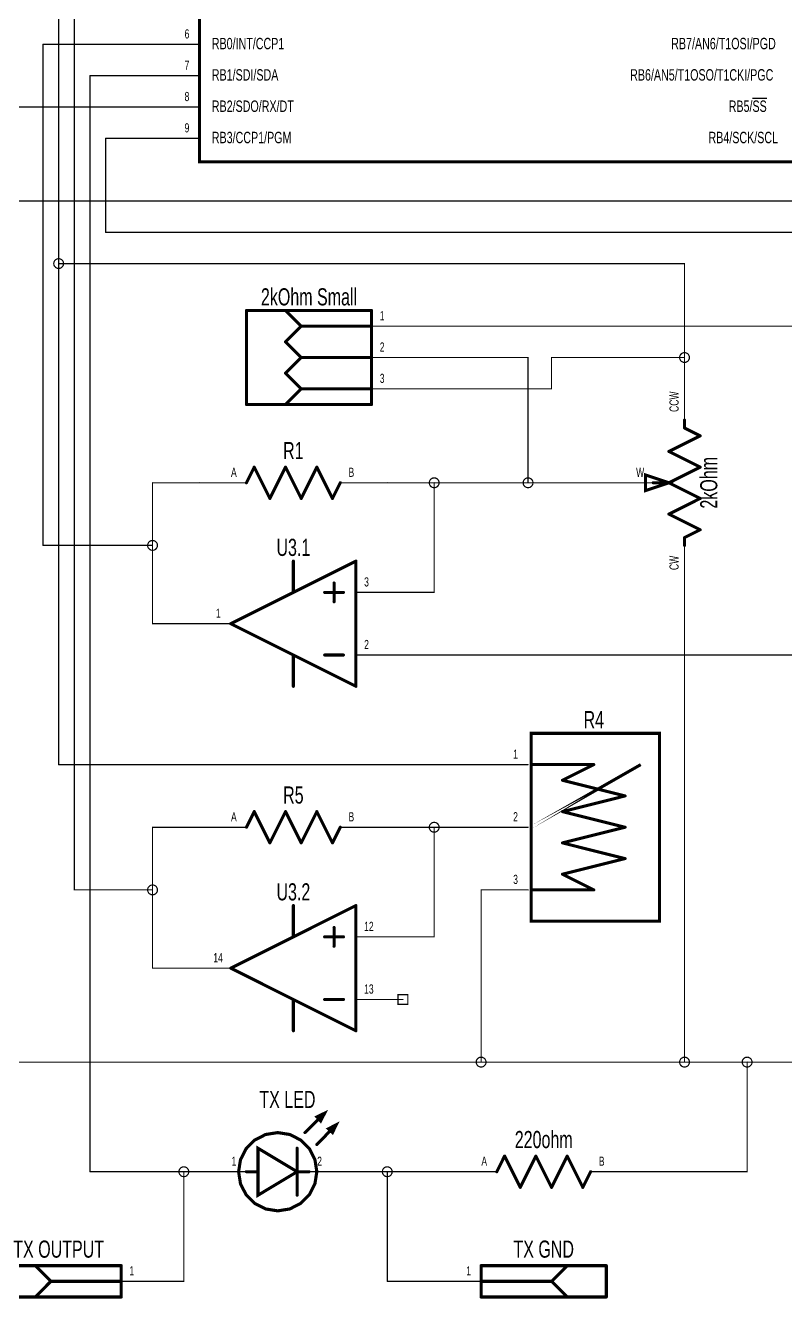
# Model space of a CAD drawing. Extents: x -0.1 to 11, y -0.1 to 7.9.
# Drawn here: x 2.644 to 5.073, y 0.445 to 4.51 of the extents above; entities that cross this region are included whole.
import ezdxf
from ezdxf.enums import TextEntityAlignment as Align

# ---------------------------------------------------------------- set-up
doc = ezdxf.new("R2010")
doc.units = 0
for name, color, linetype in [('Element', 253, 'CONTINUOUS'), ('Net', 50, 'CONTINUOUS'), ('Pin', 50, 'CONTINUOUS')]:
    doc.layers.add(name, color=color, linetype=linetype)

msp = doc.modelspace()

# ---------------------------------------------------------------- linework, layer by layer
at = {"layer": 'Element', "linetype": 'CONTINUOUS'}
for points, const_width in [([(3.2, 5.025), (5.1, 5.025), (5.1, 4.075), (3.2, 4.075), (3.2, 5.025)], 0.0098), ([(3.35, 3.3), (3.35, 3.6)], 0.0098), ([(3.35, 3.6), (3.75, 3.6)], 0.0098), ([(3.475, 3.6), (3.525, 3.55)], 0.0098), ([(3.75, 3.6), (3.75, 3.3)], 0.0098), ([(3.475, 3.5), (3.525, 3.55)], 0.0098), ([(3.525, 3.55), (3.75, 3.55)], 0.0098), ([(3.475, 3.5), (3.525, 3.45)], 0.0098), ([(3.475, 3.4), (3.525, 3.45)], 0.0098), ([(3.525, 3.45), (3.75, 3.45)], 0.0098), ([(3.475, 3.4), (3.525, 3.35)], 0.0098), ([(3.475, 3.3), (3.525, 3.35)], 0.0098), ([(3.525, 3.35), (3.75, 3.35)], 0.0098), ([(3.35, 3.3), (3.75, 3.3)], 0.0098), ([(4.75, 3.225), (4.75, 3.25)], 0.0098), ([(4.8, 3.2), (4.75, 3.225)], 0.0098), ([(4.7, 3.15), (4.8, 3.2)], 0.0098), ([(4.8, 3.1), (4.7, 3.15)], 0.0098), ([(3.35, 3.05), (3.375, 3.1)], 0.0098), ([(3.375, 3.1), (3.425, 3)], 0.0098), ([(3.425, 3), (3.475, 3.1)], 0.0098), ([(3.475, 3.1), (3.525, 3)], 0.0098), ([(3.525, 3), (3.575, 3.1)], 0.0098), ([(3.575, 3.1), (3.625, 3)], 0.0098), ([(4.7, 3.05), (4.8, 3.1)], 0.0098), ([(3.625, 3), (3.65, 3.05)], 0.0098), ([(4.7, 3.05), (4.625, 3.025), (4.625, 3.075), (4.7, 3.05)], 0.0098), ([(4.7, 3.05), (4.65, 3.05)], 0.0098), ([(4.8, 3), (4.7, 3.05)], 0.0098), ([(4.7, 2.95), (4.8, 3)], 0.0098), ([(4.8, 2.9), (4.7, 2.95)], 0.0098), ([(4.75, 2.875), (4.8, 2.9)], 0.0098), ([(4.75, 2.85), (4.75, 2.875)], 0.0098), ([(3.7, 2.8), (3.3, 2.6)], 0.0098), ([(3.5, 2.7), (3.5, 2.8)], 0.0098), ([(3.7, 2.4), (3.7, 2.8)], 0.0098), ([(3.63, 2.67), (3.63, 2.73)], 0.0098), ([(3.66, 2.7), (3.6, 2.7)], 0.0098), ([(3.7, 2.4), (3.3, 2.6)], 0.0098), ([(3.5, 2.4), (3.5, 2.5)], 0.0098), ([(3.66, 2.5), (3.6, 2.5)], 0.0098), ([(4.26, 2.25), (4.67, 2.25), (4.67, 1.65), (4.26, 1.65), (4.26, 2.25)], 0.0098), ([(4.26, 2.15), (4.46, 2.15)], 0.0098), ([(4.26, 1.95), (4.61, 2.15), (4.26, 1.95)], 0.0098), ([(4.46, 2.15), (4.36, 2.1)], 0.0098), ([(4.36, 2.1), (4.56, 2.05)], 0.0098), ([(4.56, 2.05), (4.36, 2)], 0.0098), ([(3.35, 1.95), (3.375, 2)], 0.0098), ([(3.375, 2), (3.425, 1.9)], 0.0098), ([(3.425, 1.9), (3.475, 2)], 0.0098), ([(3.475, 2), (3.525, 1.9)], 0.0098), ([(3.525, 1.9), (3.575, 2)], 0.0098), ([(3.575, 2), (3.625, 1.9)], 0.0098), ([(4.36, 2), (4.56, 1.95)], 0.0098), ([(3.625, 1.9), (3.65, 1.95)], 0.0098), ([(4.56, 1.95), (4.36, 1.9)], 0.0098), ([(4.36, 1.9), (4.56, 1.85)], 0.0098), ([(4.56, 1.85), (4.36, 1.8)], 0.0098), ([(4.36, 1.8), (4.46, 1.75)], 0.0098), ([(4.46, 1.75), (4.26, 1.75)], 0.0098), ([(3.7, 1.7), (3.3, 1.5)], 0.0098), ([(3.5, 1.6), (3.5, 1.7)], 0.0098), ([(3.7, 1.3), (3.7, 1.7)], 0.0098), ([(3.63, 1.57), (3.63, 1.63)], 0.0098), ([(3.66, 1.6), (3.6, 1.6)], 0.0098), ([(3.7, 1.3), (3.3, 1.5)], 0.0098), ([(3.5, 1.3), (3.5, 1.4)], 0.0098), ([(3.66, 1.4), (3.6, 1.4)], 0.0098), ([(3.537, 0.975), (3.6, 1.037)], 0.0098), ([(3.575, 1.025), (3.587, 1.012), (3.6, 1.037), (3.575, 1.025)], 0.0098), ([(3.325, 0.85), (3.3311, 0.8114), (3.3489, 0.7765), (3.3765, 0.7489), (3.4114, 0.7311), (3.45, 0.725), (3.4886, 0.7311), (3.5235, 0.7489), (3.5511, 0.7765), (3.5689, 0.8114), (3.575, 0.85), (3.5689, 0.8886), (3.5511, 0.9235), (3.5235, 0.9511), (3.4886, 0.9689), (3.45, 0.975), (3.4114, 0.9689), (3.3765, 0.9511), (3.3489, 0.9235), (3.3311, 0.8886), (3.325, 0.85)], 0.01), ([(3.575, 0.937), (3.637, 1)], 0.0098), ([(3.612, 0.987), (3.625, 0.975), (3.637, 1), (3.612, 0.987)], 0.0098), ([(3.512, 0.85), (3.387, 0.925), (3.387, 0.775), (3.512, 0.85)], 0.0098), ([(3.512, 0.775), (3.512, 0.925)], 0.0098), ([(4.15, 0.85), (4.175, 0.9)], 0.0098), ([(4.175, 0.9), (4.225, 0.8)], 0.0098), ([(4.225, 0.8), (4.275, 0.9)], 0.0098), ([(4.275, 0.9), (4.325, 0.8)], 0.0098), ([(4.325, 0.8), (4.375, 0.9)], 0.0098), ([(4.375, 0.9), (4.425, 0.8)], 0.0098), ([(3.35, 0.85), (3.387, 0.85)], 0.0098), ([(3.512, 0.85), (3.55, 0.85)], 0.0098), ([(4.425, 0.8), (4.45, 0.85)], 0.0098), ([(2.55, 0.55), (2.95, 0.55)], 0.0098), ([(2.675, 0.55), (2.725, 0.5)], 0.0098), ([(2.95, 0.55), (2.95, 0.45)], 0.0098), ([(4.5, 0.55), (4.1, 0.55)], 0.0098), ([(4.1, 0.45), (4.1, 0.55)], 0.0098), ([(4.375, 0.55), (4.325, 0.5)], 0.0098), ([(4.5, 0.55), (4.5, 0.45)], 0.0098), ([(2.675, 0.45), (2.725, 0.5)], 0.0098), ([(2.725, 0.5), (2.95, 0.5)], 0.0098), ([(4.325, 0.5), (4.1, 0.5)], 0.0098), ([(4.375, 0.45), (4.325, 0.5)], 0.0098), ([(2.55, 0.45), (2.95, 0.45)], 0.0098), ([(4.5, 0.45), (4.1, 0.45)], 0.0098)]:
    msp.add_lwpolyline(points, dxfattribs=dict(at, const_width=const_width))
for points, const_width in [([(3.3475, 3.6, 1), (3.3525, 3.6, 1), (3.3475, 3.6, 1)], 0.0049), ([(3.3475, 3.6, 1), (3.3525, 3.6, 1), (3.3475, 3.6, 1)], 0.0049), ([(3.4725, 3.6, 1), (3.4775, 3.6, 1), (3.4725, 3.6, 1)], 0.0049), ([(3.7475, 3.6, 1), (3.7525, 3.6, 1), (3.7475, 3.6, 1)], 0.0049), ([(3.7475, 3.6, 1), (3.7525, 3.6, 1), (3.7475, 3.6, 1)], 0.0049), ([(3.5225, 3.55, 1), (3.5275, 3.55, 1), (3.5225, 3.55, 1)], 0.0049), ([(3.5225, 3.55, 1), (3.5275, 3.55, 1), (3.5225, 3.55, 1)], 0.0049), ([(3.5225, 3.55, 1), (3.5275, 3.55, 1), (3.5225, 3.55, 1)], 0.0049), ([(3.7475, 3.55, 1), (3.7525, 3.55, 1), (3.7475, 3.55, 1)], 0.0049), ([(3.4725, 3.5, 1), (3.4775, 3.5, 1), (3.4725, 3.5, 1)], 0.0049), ([(3.4725, 3.5, 1), (3.4775, 3.5, 1), (3.4725, 3.5, 1)], 0.0049), ([(3.5225, 3.45, 1), (3.5275, 3.45, 1), (3.5225, 3.45, 1)], 0.0049), ([(3.5225, 3.45, 1), (3.5275, 3.45, 1), (3.5225, 3.45, 1)], 0.0049), ([(3.5225, 3.45, 1), (3.5275, 3.45, 1), (3.5225, 3.45, 1)], 0.0049), ([(3.7475, 3.45, 1), (3.7525, 3.45, 1), (3.7475, 3.45, 1)], 0.0049), ([(3.4725, 3.4, 1), (3.4775, 3.4, 1), (3.4725, 3.4, 1)], 0.0049), ([(3.4725, 3.4, 1), (3.4775, 3.4, 1), (3.4725, 3.4, 1)], 0.0049), ([(3.5225, 3.35, 1), (3.5275, 3.35, 1), (3.5225, 3.35, 1)], 0.0049), ([(3.5225, 3.35, 1), (3.5275, 3.35, 1), (3.5225, 3.35, 1)], 0.0049), ([(3.5225, 3.35, 1), (3.5275, 3.35, 1), (3.5225, 3.35, 1)], 0.0049), ([(3.7475, 3.35, 1), (3.7525, 3.35, 1), (3.7475, 3.35, 1)], 0.0049), ([(3.3475, 3.3, 1), (3.3525, 3.3, 1), (3.3475, 3.3, 1)], 0.0049), ([(3.3475, 3.3, 1), (3.3525, 3.3, 1), (3.3475, 3.3, 1)], 0.0049), ([(3.4725, 3.3, 1), (3.4775, 3.3, 1), (3.4725, 3.3, 1)], 0.0049), ([(3.7475, 3.3, 1), (3.7525, 3.3, 1), (3.7475, 3.3, 1)], 0.0049), ([(3.7475, 3.3, 1), (3.7525, 3.3, 1), (3.7475, 3.3, 1)], 0.0049), ([(4.7475, 3.25, 1), (4.7525, 3.25, 1), (4.7475, 3.25, 1)], 0.0049), ([(4.7475, 3.225, 1), (4.7525, 3.225, 1), (4.7475, 3.225, 1)], 0.0049), ([(4.7475, 3.225, 1), (4.7525, 3.225, 1), (4.7475, 3.225, 1)], 0.0049), ([(4.7976, 3.2, 1), (4.8025, 3.2, 1), (4.7976, 3.2, 1)], 0.0049), ([(4.7976, 3.2, 1), (4.8025, 3.2, 1), (4.7976, 3.2, 1)], 0.0049), ([(4.6975, 3.15, 1), (4.7025, 3.15, 1), (4.6975, 3.15, 1)], 0.0049), ([(4.6975, 3.15, 1), (4.7025, 3.15, 1), (4.6975, 3.15, 1)], 0.0049), ([(3.3725, 3.1, 1), (3.3775, 3.1, 1), (3.3725, 3.1, 1)], 0.0049), ([(3.3725, 3.1, 1), (3.3775, 3.1, 1), (3.3725, 3.1, 1)], 0.0049), ([(3.4725, 3.1, 1), (3.4775, 3.1, 1), (3.4725, 3.1, 1)], 0.0049), ([(3.4725, 3.1, 1), (3.4775, 3.1, 1), (3.4725, 3.1, 1)], 0.0049), ([(3.5725, 3.1, 1), (3.5775, 3.1, 1), (3.5725, 3.1, 1)], 0.0049), ([(3.5725, 3.1, 1), (3.5775, 3.1, 1), (3.5725, 3.1, 1)], 0.0049), ([(4.7976, 3.1, 1), (4.8025, 3.1, 1), (4.7976, 3.1, 1)], 0.0049), ([(4.7976, 3.1, 1), (4.8025, 3.1, 1), (4.7976, 3.1, 1)], 0.0049), ([(3.3475, 3.05, 1), (3.3525, 3.05, 1), (3.3475, 3.05, 1)], 0.0049), ([(3.6475, 3.05, 1), (3.6525, 3.05, 1), (3.6475, 3.05, 1)], 0.0049), ([(4.6475, 3.05, 1), (4.6525, 3.05, 1), (4.6475, 3.05, 1)], 0.0049), ([(4.6975, 3.05, 1), (4.7025, 3.05, 1), (4.6975, 3.05, 1)], 0.0049), ([(4.6975, 3.05, 1), (4.7025, 3.05, 1), (4.6975, 3.05, 1)], 0.0049), ([(4.6975, 3.05, 1), (4.7025, 3.05, 1), (4.6975, 3.05, 1)], 0.0049), ([(4.6975, 3.05, 1), (4.7025, 3.05, 1), (4.6975, 3.05, 1)], 0.0049), ([(3.4225, 3, 1), (3.4275, 3, 1), (3.4225, 3, 1)], 0.0049), ([(3.4225, 3, 1), (3.4275, 3, 1), (3.4225, 3, 1)], 0.0049), ([(3.5225, 3, 1), (3.5275, 3, 1), (3.5225, 3, 1)], 0.0049), ([(3.5225, 3, 1), (3.5275, 3, 1), (3.5225, 3, 1)], 0.0049), ([(3.6225, 3, 1), (3.6275, 3, 1), (3.6225, 3, 1)], 0.0049), ([(3.6225, 3, 1), (3.6275, 3, 1), (3.6225, 3, 1)], 0.0049), ([(4.7976, 3, 1), (4.8025, 3, 1), (4.7976, 3, 1)], 0.0049), ([(4.7976, 3, 1), (4.8025, 3, 1), (4.7976, 3, 1)], 0.0049), ([(4.6975, 2.95, 1), (4.7025, 2.95, 1), (4.6975, 2.95, 1)], 0.0049), ([(4.6975, 2.95, 1), (4.7025, 2.95, 1), (4.6975, 2.95, 1)], 0.0049), ([(4.7976, 2.9, 1), (4.8025, 2.9, 1), (4.7976, 2.9, 1)], 0.0049), ([(4.7976, 2.9, 1), (4.8025, 2.9, 1), (4.7976, 2.9, 1)], 0.0049), ([(4.7475, 2.875, 1), (4.7525, 2.875, 1), (4.7475, 2.875, 1)], 0.0049), ([(4.7475, 2.875, 1), (4.7525, 2.875, 1), (4.7475, 2.875, 1)], 0.0049), ([(4.7475, 2.85, 1), (4.7525, 2.85, 1), (4.7475, 2.85, 1)], 0.0049), ([(3.4975, 2.8, 1), (3.5025, 2.8, 1), (3.4975, 2.8, 1)], 0.0049), ([(3.6975, 2.8, 1), (3.7025, 2.8, 1), (3.6975, 2.8, 1)], 0.0049), ([(3.6975, 2.8, 1), (3.7025, 2.8, 1), (3.6975, 2.8, 1)], 0.0049), ([(3.6275, 2.73, 1), (3.6325, 2.73, 1), (3.6275, 2.73, 1)], 0.0049), ([(3.4975, 2.7, 1), (3.5025, 2.7, 1), (3.4975, 2.7, 1)], 0.0049), ([(3.5975, 2.7, 1), (3.6025, 2.7, 1), (3.5975, 2.7, 1)], 0.0049), ([(3.6575, 2.7, 1), (3.6625, 2.7, 1), (3.6575, 2.7, 1)], 0.0049), ([(3.6275, 2.67, 1), (3.6325, 2.67, 1), (3.6275, 2.67, 1)], 0.0049), ([(3.2975, 2.6, 1), (3.3025, 2.6, 1), (3.2975, 2.6, 1)], 0.0049), ([(3.2975, 2.6, 1), (3.3025, 2.6, 1), (3.2975, 2.6, 1)], 0.0049), ([(3.4975, 2.5, 1), (3.5025, 2.5, 1), (3.4975, 2.5, 1)], 0.0049), ([(3.5975, 2.5, 1), (3.6025, 2.5, 1), (3.5975, 2.5, 1)], 0.0049), ([(3.6575, 2.5, 1), (3.6625, 2.5, 1), (3.6575, 2.5, 1)], 0.0049), ([(3.4975, 2.4, 1), (3.5025, 2.4, 1), (3.4975, 2.4, 1)], 0.0049), ([(3.6975, 2.4, 1), (3.7025, 2.4, 1), (3.6975, 2.4, 1)], 0.0049), ([(3.6975, 2.4, 1), (3.7025, 2.4, 1), (3.6975, 2.4, 1)], 0.0049), ([(4.2575, 2.15, 1), (4.2625, 2.15, 1), (4.2575, 2.15, 1)], 0.0049), ([(4.4575, 2.15, 1), (4.4625, 2.15, 1), (4.4575, 2.15, 1)], 0.0049), ([(4.4575, 2.15, 1), (4.4625, 2.15, 1), (4.4575, 2.15, 1)], 0.0049), ([(4.3575, 2.1, 1), (4.3625, 2.1, 1), (4.3575, 2.1, 1)], 0.0049), ([(4.3575, 2.1, 1), (4.3625, 2.1, 1), (4.3575, 2.1, 1)], 0.0049), ([(4.5575, 2.05, 1), (4.5625, 2.05, 1), (4.5575, 2.05, 1)], 0.0049), ([(4.5575, 2.05, 1), (4.5625, 2.05, 1), (4.5575, 2.05, 1)], 0.0049), ([(3.3725, 2, 1), (3.3775, 2, 1), (3.3725, 2, 1)], 0.0049), ([(3.3725, 2, 1), (3.3775, 2, 1), (3.3725, 2, 1)], 0.0049), ([(3.4725, 2, 1), (3.4775, 2, 1), (3.4725, 2, 1)], 0.0049), ([(3.4725, 2, 1), (3.4775, 2, 1), (3.4725, 2, 1)], 0.0049), ([(3.5725, 2, 1), (3.5775, 2, 1), (3.5725, 2, 1)], 0.0049), ([(3.5725, 2, 1), (3.5775, 2, 1), (3.5725, 2, 1)], 0.0049), ([(4.3575, 2, 1), (4.3625, 2, 1), (4.3575, 2, 1)], 0.0049), ([(4.3575, 2, 1), (4.3625, 2, 1), (4.3575, 2, 1)], 0.0049), ([(3.3475, 1.95, 1), (3.3525, 1.95, 1), (3.3475, 1.95, 1)], 0.0049), ([(3.6475, 1.95, 1), (3.6525, 1.95, 1), (3.6475, 1.95, 1)], 0.0049), ([(4.2575, 1.95, 1), (4.2625, 1.95, 1), (4.2575, 1.95, 1)], 0.0049), ([(4.5575, 1.95, 1), (4.5625, 1.95, 1), (4.5575, 1.95, 1)], 0.0049), ([(4.5575, 1.95, 1), (4.5625, 1.95, 1), (4.5575, 1.95, 1)], 0.0049), ([(3.4225, 1.9, 1), (3.4275, 1.9, 1), (3.4225, 1.9, 1)], 0.0049), ([(3.4225, 1.9, 1), (3.4275, 1.9, 1), (3.4225, 1.9, 1)], 0.0049), ([(3.5225, 1.9, 1), (3.5275, 1.9, 1), (3.5225, 1.9, 1)], 0.0049), ([(3.5225, 1.9, 1), (3.5275, 1.9, 1), (3.5225, 1.9, 1)], 0.0049), ([(3.6225, 1.9, 1), (3.6275, 1.9, 1), (3.6225, 1.9, 1)], 0.0049), ([(3.6225, 1.9, 1), (3.6275, 1.9, 1), (3.6225, 1.9, 1)], 0.0049), ([(4.3575, 1.9, 1), (4.3625, 1.9, 1), (4.3575, 1.9, 1)], 0.0049), ([(4.3575, 1.9, 1), (4.3625, 1.9, 1), (4.3575, 1.9, 1)], 0.0049), ([(4.5575, 1.85, 1), (4.5625, 1.85, 1), (4.5575, 1.85, 1)], 0.0049), ([(4.5575, 1.85, 1), (4.5625, 1.85, 1), (4.5575, 1.85, 1)], 0.0049), ([(4.3575, 1.8, 1), (4.3625, 1.8, 1), (4.3575, 1.8, 1)], 0.0049), ([(4.3575, 1.8, 1), (4.3625, 1.8, 1), (4.3575, 1.8, 1)], 0.0049), ([(4.2575, 1.75, 1), (4.2625, 1.75, 1), (4.2575, 1.75, 1)], 0.0049), ([(4.4575, 1.75, 1), (4.4625, 1.75, 1), (4.4575, 1.75, 1)], 0.0049), ([(4.4575, 1.75, 1), (4.4625, 1.75, 1), (4.4575, 1.75, 1)], 0.0049), ([(3.4975, 1.7, 1), (3.5025, 1.7, 1), (3.4975, 1.7, 1)], 0.0049), ([(3.6975, 1.7, 1), (3.7025, 1.7, 1), (3.6975, 1.7, 1)], 0.0049), ([(3.6975, 1.7, 1), (3.7025, 1.7, 1), (3.6975, 1.7, 1)], 0.0049), ([(3.6275, 1.63, 1), (3.6325, 1.63, 1), (3.6275, 1.63, 1)], 0.0049), ([(3.4975, 1.6, 1), (3.5025, 1.6, 1), (3.4975, 1.6, 1)], 0.0049), ([(3.5975, 1.6, 1), (3.6025, 1.6, 1), (3.5975, 1.6, 1)], 0.0049), ([(3.6575, 1.6, 1), (3.6625, 1.6, 1), (3.6575, 1.6, 1)], 0.0049), ([(3.6275, 1.57, 1), (3.6325, 1.57, 1), (3.6275, 1.57, 1)], 0.0049), ([(3.2975, 1.5, 1), (3.3025, 1.5, 1), (3.2975, 1.5, 1)], 0.0049), ([(3.2975, 1.5, 1), (3.3025, 1.5, 1), (3.2975, 1.5, 1)], 0.0049), ([(3.4975, 1.4, 1), (3.5025, 1.4, 1), (3.4975, 1.4, 1)], 0.0049), ([(3.5975, 1.4, 1), (3.6025, 1.4, 1), (3.5975, 1.4, 1)], 0.0049), ([(3.6575, 1.4, 1), (3.6625, 1.4, 1), (3.6575, 1.4, 1)], 0.0049), ([(3.4975, 1.3, 1), (3.5025, 1.3, 1), (3.4975, 1.3, 1)], 0.0049), ([(3.6975, 1.3, 1), (3.7025, 1.3, 1), (3.6975, 1.3, 1)], 0.0049), ([(3.6975, 1.3, 1), (3.7025, 1.3, 1), (3.6975, 1.3, 1)], 0.0049), ([(3.5725, 1.025, 1), (3.5774, 1.025, 1), (3.5725, 1.025, 1)], 0.0049), ([(3.5975, 1.037, 1), (3.6024, 1.037, 1), (3.5975, 1.037, 1)], 0.0049), ([(3.5345, 0.975, 1), (3.5394, 0.975, 1), (3.5345, 0.975, 1)], 0.0049), ([(3.6095, 0.987, 1), (3.6144, 0.987, 1), (3.6095, 0.987, 1)], 0.0049), ([(3.6345, 1, 1), (3.6394, 1, 1), (3.6345, 1, 1)], 0.0049), ([(3.5725, 0.937, 1), (3.5774, 0.937, 1), (3.5725, 0.937, 1)], 0.0049), ([(3.5095, 0.925, 1), (3.5144, 0.925, 1), (3.5095, 0.925, 1)], 0.0049), ([(4.1725, 0.9, 1), (4.1775, 0.9, 1), (4.1725, 0.9, 1)], 0.0049), ([(4.1725, 0.9, 1), (4.1775, 0.9, 1), (4.1725, 0.9, 1)], 0.0049), ([(4.2725, 0.9, 1), (4.2775, 0.9, 1), (4.2725, 0.9, 1)], 0.0049), ([(4.2725, 0.9, 1), (4.2775, 0.9, 1), (4.2725, 0.9, 1)], 0.0049), ([(4.3725, 0.9, 1), (4.3775, 0.9, 1), (4.3725, 0.9, 1)], 0.0049), ([(4.3725, 0.9, 1), (4.3775, 0.9, 1), (4.3725, 0.9, 1)], 0.0049), ([(3.3225, 0.85, 1), (3.3275, 0.85, 1), (3.3225, 0.85, 1)], 0.005), ([(3.3475, 0.85, 1), (3.3524, 0.85, 1), (3.3475, 0.85, 1)], 0.0049), ([(3.3845, 0.85, 1), (3.3894, 0.85, 1), (3.3845, 0.85, 1)], 0.0049), ([(3.5095, 0.85, 1), (3.5144, 0.85, 1), (3.5095, 0.85, 1)], 0.0049), ([(3.5095, 0.85, 1), (3.5144, 0.85, 1), (3.5095, 0.85, 1)], 0.0049), ([(3.5475, 0.85, 1), (3.5524, 0.85, 1), (3.5475, 0.85, 1)], 0.0049), ([(4.1475, 0.85, 1), (4.1525, 0.85, 1), (4.1475, 0.85, 1)], 0.0049), ([(4.4475, 0.85, 1), (4.4525, 0.85, 1), (4.4475, 0.85, 1)], 0.0049), ([(3.5095, 0.775, 1), (3.5144, 0.775, 1), (3.5095, 0.775, 1)], 0.0049), ([(4.2225, 0.8, 1), (4.2275, 0.8, 1), (4.2225, 0.8, 1)], 0.0049), ([(4.2225, 0.8, 1), (4.2275, 0.8, 1), (4.2225, 0.8, 1)], 0.0049), ([(4.3225, 0.8, 1), (4.3275, 0.8, 1), (4.3225, 0.8, 1)], 0.0049), ([(4.3225, 0.8, 1), (4.3275, 0.8, 1), (4.3225, 0.8, 1)], 0.0049), ([(4.4225, 0.8, 1), (4.4275, 0.8, 1), (4.4225, 0.8, 1)], 0.0049), ([(4.4225, 0.8, 1), (4.4275, 0.8, 1), (4.4225, 0.8, 1)], 0.0049), ([(2.6725, 0.55, 1), (2.6775, 0.55, 1), (2.6725, 0.55, 1)], 0.0049), ([(2.9475, 0.55, 1), (2.9525, 0.55, 1), (2.9475, 0.55, 1)], 0.0049), ([(2.9475, 0.55, 1), (2.9525, 0.55, 1), (2.9475, 0.55, 1)], 0.0049), ([(4.0975, 0.55, 1), (4.1025, 0.55, 1), (4.0975, 0.55, 1)], 0.0049), ([(4.0975, 0.55, 1), (4.1025, 0.55, 1), (4.0975, 0.55, 1)], 0.0049), ([(4.3725, 0.55, 1), (4.3775, 0.55, 1), (4.3725, 0.55, 1)], 0.0049), ([(4.4975, 0.55, 1), (4.5025, 0.55, 1), (4.4975, 0.55, 1)], 0.0049), ([(4.4975, 0.55, 1), (4.5025, 0.55, 1), (4.4975, 0.55, 1)], 0.0049), ([(2.7225, 0.5, 1), (2.7275, 0.5, 1), (2.7225, 0.5, 1)], 0.0049), ([(2.7225, 0.5, 1), (2.7275, 0.5, 1), (2.7225, 0.5, 1)], 0.0049), ([(2.7225, 0.5, 1), (2.7275, 0.5, 1), (2.7225, 0.5, 1)], 0.0049), ([(2.9475, 0.5, 1), (2.9525, 0.5, 1), (2.9475, 0.5, 1)], 0.0049), ([(4.0975, 0.5, 1), (4.1025, 0.5, 1), (4.0975, 0.5, 1)], 0.0049), ([(4.3225, 0.5, 1), (4.3275, 0.5, 1), (4.3225, 0.5, 1)], 0.0049), ([(4.3225, 0.5, 1), (4.3275, 0.5, 1), (4.3225, 0.5, 1)], 0.0049), ([(4.3225, 0.5, 1), (4.3275, 0.5, 1), (4.3225, 0.5, 1)], 0.0049), ([(2.6725, 0.45, 1), (2.6775, 0.45, 1), (2.6725, 0.45, 1)], 0.0049), ([(2.9475, 0.45, 1), (2.9525, 0.45, 1), (2.9475, 0.45, 1)], 0.0049), ([(2.9475, 0.45, 1), (2.9525, 0.45, 1), (2.9475, 0.45, 1)], 0.0049), ([(4.0975, 0.45, 1), (4.1025, 0.45, 1), (4.0975, 0.45, 1)], 0.0049), ([(4.0975, 0.45, 1), (4.1025, 0.45, 1), (4.0975, 0.45, 1)], 0.0049), ([(4.3725, 0.45, 1), (4.3775, 0.45, 1), (4.3725, 0.45, 1)], 0.0049), ([(4.4975, 0.45, 1), (4.5025, 0.45, 1), (4.4975, 0.45, 1)], 0.0049), ([(4.4975, 0.45, 1), (4.5025, 0.45, 1), (4.4975, 0.45, 1)], 0.0049)]:
    msp.add_lwpolyline(points, format="xyb", dxfattribs=dict(at, const_width=const_width))
at = {"layer": 'Net', "linetype": 'CONTINUOUS', "const_width": 0.0039}
for points in [[(2.75, 3.75), (2.75, 6.2)], [(2.8, 1.75), (2.8, 4.65)], [(3.05, 4.45), (2.7, 4.45)], [(2.7, 4.45), (2.7, 2.85)], [(3.05, 4.35), (2.85, 4.35)], [(2.85, 4.35), (2.85, 0.85)], [(0.7, 4.25), (3.05, 4.25)], [(3.05, 4.15), (2.9, 4.15)], [(2.9, 4.15), (2.9, 3.85)], [(0.55, 3.95), (5.35, 3.95)], [(2.9, 3.85), (5.9, 3.85)], [(2.7343, 3.75), (2.735, 3.7451), (2.7373, 3.7407), (2.7407, 3.7373), (2.7451, 3.735), (2.75, 3.7343), (2.7549, 3.735), (2.7593, 3.7373), (2.7627, 3.7407), (2.765, 3.7451), (2.7657, 3.75), (2.765, 3.7549), (2.7627, 3.7593), (2.7593, 3.7627), (2.7549, 3.765), (2.75, 3.7657), (2.7451, 3.765), (2.7407, 3.7627), (2.7373, 3.7593), (2.735, 3.7549), (2.7343, 3.75)], [(4.75, 3.75), (2.75, 3.75)], [(2.75, 2.15), (2.75, 3.75)], [(4.75, 3.4), (4.75, 3.75)], [(3.9, 3.55), (5.2, 3.55)], [(4.7343, 3.45), (4.735, 3.4451), (4.7373, 3.4407), (4.7407, 3.4373), (4.7451, 3.435), (4.75, 3.4343), (4.7549, 3.435), (4.7593, 3.4373), (4.7627, 3.4407), (4.765, 3.4451), (4.7657, 3.45), (4.765, 3.4549), (4.7627, 3.4593), (4.7593, 3.4627), (4.7549, 3.465), (4.75, 3.4657), (4.7451, 3.465), (4.7407, 3.4627), (4.7373, 3.4593), (4.735, 3.4549), (4.7343, 3.45)], [(3.9, 3.45), (4.25, 3.45)], [(4.25, 3.45), (4.25, 3.05)], [(4.325, 3.35), (4.325, 3.45)], [(4.325, 3.45), (4.75, 3.45)], [(3.9, 3.35), (4.325, 3.35)], [(3.2, 3.05), (3.05, 3.05)], [(3.05, 3.05), (3.05, 2.6)], [(3.8, 3.05), (3.95, 3.05)], [(3.9343, 3.05), (3.935, 3.0451), (3.9373, 3.0407), (3.9407, 3.0373), (3.9451, 3.035), (3.95, 3.0343), (3.9549, 3.035), (3.9593, 3.0373), (3.9627, 3.0407), (3.965, 3.0451), (3.9657, 3.05), (3.965, 3.0549), (3.9627, 3.0593), (3.9593, 3.0627), (3.9549, 3.065), (3.95, 3.0657), (3.9451, 3.065), (3.9407, 3.0627), (3.9373, 3.0593), (3.935, 3.0549), (3.9343, 3.05)], [(3.9343, 3.05), (3.935, 3.0451), (3.9373, 3.0407), (3.9407, 3.0373), (3.9451, 3.035), (3.95, 3.0343), (3.9549, 3.035), (3.9593, 3.0373), (3.9627, 3.0407), (3.965, 3.0451), (3.9657, 3.05), (3.965, 3.0549), (3.9627, 3.0593), (3.9593, 3.0627), (3.9549, 3.065), (3.95, 3.0657), (3.9451, 3.065), (3.9407, 3.0627), (3.9373, 3.0593), (3.935, 3.0549), (3.9343, 3.05)], [(3.95, 3.05), (3.95, 2.7)], [(3.95, 3.05), (3.95, 3.05)], [(3.95, 3.05), (3.95, 3.05)], [(3.95, 3.05), (3.95, 3.05)], [(3.95, 3.05), (3.95, 3.05)], [(3.95, 3.05), (4.5, 3.05)], [(4.2343, 3.05), (4.235, 3.0451), (4.2373, 3.0407), (4.2407, 3.0373), (4.2451, 3.035), (4.25, 3.0343), (4.2549, 3.035), (4.2593, 3.0373), (4.2627, 3.0407), (4.265, 3.0451), (4.2657, 3.05), (4.265, 3.0549), (4.2627, 3.0593), (4.2593, 3.0627), (4.2549, 3.065), (4.25, 3.0657), (4.2451, 3.065), (4.2407, 3.0627), (4.2373, 3.0593), (4.235, 3.0549), (4.2343, 3.05)], [(2.7, 2.85), (3.05, 2.85)], [(3.0343, 2.85), (3.035, 2.8451), (3.0373, 2.8407), (3.0407, 2.8373), (3.0451, 2.835), (3.05, 2.8343), (3.0549, 2.835), (3.0593, 2.8373), (3.0627, 2.8407), (3.065, 2.8451), (3.0657, 2.85), (3.065, 2.8549), (3.0627, 2.8593), (3.0593, 2.8627), (3.0549, 2.865), (3.05, 2.8657), (3.0451, 2.865), (3.0407, 2.8627), (3.0373, 2.8593), (3.035, 2.8549), (3.0343, 2.85)], [(3.95, 2.7), (3.85, 2.7)], [(4.75, 2.7), (4.75, 1.2)], [(3.05, 2.6), (3.15, 2.6)], [(5.9, 2.5), (3.85, 2.5)], [(4.1, 2.15), (2.75, 2.15)], [(3.2, 1.95), (3.05, 1.95)], [(3.05, 1.95), (3.05, 1.75)], [(3.8, 1.95), (3.95, 1.95)], [(3.9343, 1.95), (3.935, 1.9451), (3.9373, 1.9407), (3.9407, 1.9373), (3.9451, 1.935), (3.95, 1.9343), (3.9549, 1.935), (3.9593, 1.9373), (3.9627, 1.9407), (3.965, 1.9451), (3.9657, 1.95), (3.965, 1.9549), (3.9627, 1.9593), (3.9593, 1.9627), (3.9549, 1.965), (3.95, 1.9657), (3.9451, 1.965), (3.9407, 1.9627), (3.9373, 1.9593), (3.935, 1.9549), (3.9343, 1.95)], [(3.95, 1.95), (3.95, 1.6)], [(4.1, 1.95), (3.95, 1.95)], [(3.05, 1.75), (2.8, 1.75)], [(3.0343, 1.75), (3.035, 1.7451), (3.0373, 1.7407), (3.0407, 1.7373), (3.0451, 1.735), (3.05, 1.7343), (3.0549, 1.735), (3.0593, 1.7373), (3.0627, 1.7407), (3.065, 1.7451), (3.0657, 1.75), (3.065, 1.7549), (3.0627, 1.7593), (3.0593, 1.7627), (3.0549, 1.765), (3.05, 1.7657), (3.0451, 1.765), (3.0407, 1.7627), (3.0373, 1.7593), (3.035, 1.7549), (3.0343, 1.75)], [(3.05, 1.5), (3.05, 1.75)], [(4.1, 1.75), (4.1, 1.2)], [(3.95, 1.6), (3.85, 1.6)], [(3.15, 1.5), (3.05, 1.5)], [(7.55, 1.2), (0.4, 1.2)], [(4.0843, 1.2), (4.085, 1.1951), (4.0873, 1.1907), (4.0907, 1.1873), (4.0951, 1.185), (4.1, 1.1843), (4.1049, 1.185), (4.1093, 1.1873), (4.1127, 1.1907), (4.115, 1.1951), (4.1157, 1.2), (4.115, 1.2049), (4.1127, 1.2093), (4.1093, 1.2127), (4.1049, 1.215), (4.1, 1.2157), (4.0951, 1.215), (4.0907, 1.2127), (4.0873, 1.2093), (4.085, 1.2049), (4.0843, 1.2)], [(4.7343, 1.2), (4.735, 1.1951), (4.7373, 1.1907), (4.7407, 1.1873), (4.7451, 1.185), (4.75, 1.1843), (4.7549, 1.185), (4.7593, 1.1873), (4.7627, 1.1907), (4.765, 1.1951), (4.7657, 1.2), (4.765, 1.2049), (4.7627, 1.2093), (4.7593, 1.2127), (4.7549, 1.215), (4.75, 1.2157), (4.7451, 1.215), (4.7407, 1.2127), (4.7373, 1.2093), (4.735, 1.2049), (4.7343, 1.2)], [(4.9343, 1.2), (4.935, 1.1951), (4.9373, 1.1907), (4.9407, 1.1873), (4.9451, 1.185), (4.95, 1.1843), (4.9549, 1.185), (4.9593, 1.1873), (4.9627, 1.1907), (4.965, 1.1951), (4.9657, 1.2), (4.965, 1.2049), (4.9627, 1.2093), (4.9593, 1.2127), (4.9549, 1.215), (4.95, 1.2157), (4.9451, 1.215), (4.9407, 1.2127), (4.9373, 1.2093), (4.935, 1.2049), (4.9343, 1.2)], [(4.95, 0.85), (4.95, 1.2)], [(3.1343, 0.85), (3.135, 0.8451), (3.1373, 0.8407), (3.1407, 0.8372), (3.1451, 0.835), (3.15, 0.8342), (3.1549, 0.835), (3.1593, 0.8372), (3.1627, 0.8407), (3.165, 0.8451), (3.1657, 0.85), (3.165, 0.8549), (3.1627, 0.8592), (3.1593, 0.8627), (3.1549, 0.865), (3.15, 0.8657), (3.1451, 0.865), (3.1407, 0.8627), (3.1373, 0.8592), (3.135, 0.8549), (3.1343, 0.85)], [(3.7843, 0.85), (3.785, 0.8451), (3.7873, 0.8407), (3.7907, 0.8372), (3.7951, 0.835), (3.8, 0.8342), (3.8049, 0.835), (3.8093, 0.8372), (3.8127, 0.8407), (3.815, 0.8451), (3.8157, 0.85), (3.815, 0.8549), (3.8127, 0.8592), (3.8093, 0.8627), (3.8049, 0.865), (3.8, 0.8657), (3.7951, 0.865), (3.7907, 0.8627), (3.7873, 0.8592), (3.785, 0.8549), (3.7843, 0.85)], [(2.85, 0.85), (3.2, 0.85)], [(3.15, 0.5), (3.15, 0.85)], [(4, 0.85), (3.7, 0.85)], [(3.8, 0.5), (3.8, 0.85)], [(4.6, 0.85), (4.95, 0.85)], [(3.1, 0.5), (3.15, 0.5)], [(3.95, 0.5), (3.8, 0.5)]]:
    msp.add_lwpolyline(points, dxfattribs=at)
at = {"layer": 'Net', "linetype": 'CONTINUOUS', "const_width": 0.002}
for points in [[(2.699, 4.45, 1), (2.701, 4.45, 1), (2.699, 4.45, 1)], [(2.699, 4.45, 1), (2.701, 4.45, 1), (2.699, 4.45, 1)], [(3.049, 4.45, 1), (3.051, 4.45, 1), (3.049, 4.45, 1)], [(2.849, 4.35, 1), (2.851, 4.35, 1), (2.849, 4.35, 1)], [(2.849, 4.35, 1), (2.851, 4.35, 1), (2.849, 4.35, 1)], [(3.049, 4.35, 1), (3.051, 4.35, 1), (3.049, 4.35, 1)], [(3.049, 4.25, 1), (3.051, 4.25, 1), (3.049, 4.25, 1)], [(2.899, 4.15, 1), (2.901, 4.15, 1), (2.899, 4.15, 1)], [(2.899, 4.15, 1), (2.901, 4.15, 1), (2.899, 4.15, 1)], [(3.049, 4.15, 1), (3.051, 4.15, 1), (3.049, 4.15, 1)], [(2.899, 3.85, 1), (2.901, 3.85, 1), (2.899, 3.85, 1)], [(2.899, 3.85, 1), (2.901, 3.85, 1), (2.899, 3.85, 1)], [(2.7333, 3.75, 1), (2.7352, 3.75, 1), (2.7333, 3.75, 1)], [(2.749, 3.75, 1), (2.751, 3.75, 1), (2.749, 3.75, 1)], [(2.749, 3.75, 1), (2.751, 3.75, 1), (2.749, 3.75, 1)], [(2.749, 3.75, 1), (2.751, 3.75, 1), (2.749, 3.75, 1)], [(4.749, 3.75, 1), (4.751, 3.75, 1), (4.749, 3.75, 1)], [(4.749, 3.75, 1), (4.751, 3.75, 1), (4.749, 3.75, 1)], [(3.899, 3.55, 1), (3.901, 3.55, 1), (3.899, 3.55, 1)], [(3.899, 3.45, 1), (3.901, 3.45, 1), (3.899, 3.45, 1)], [(4.249, 3.45, 1), (4.251, 3.45, 1), (4.249, 3.45, 1)], [(4.249, 3.45, 1), (4.251, 3.45, 1), (4.249, 3.45, 1)], [(4.324, 3.45, 1), (4.326, 3.45, 1), (4.324, 3.45, 1)], [(4.324, 3.45, 1), (4.326, 3.45, 1), (4.324, 3.45, 1)], [(4.7333, 3.45, 1), (4.7352, 3.45, 1), (4.7333, 3.45, 1)], [(4.749, 3.45, 1), (4.751, 3.45, 1), (4.749, 3.45, 1)], [(4.749, 3.4, 1), (4.751, 3.4, 1), (4.749, 3.4, 1)], [(3.899, 3.35, 1), (3.901, 3.35, 1), (3.899, 3.35, 1)], [(4.324, 3.35, 1), (4.326, 3.35, 1), (4.324, 3.35, 1)], [(4.324, 3.35, 1), (4.326, 3.35, 1), (4.324, 3.35, 1)], [(3.049, 3.05, 1), (3.051, 3.05, 1), (3.049, 3.05, 1)], [(3.049, 3.05, 1), (3.051, 3.05, 1), (3.049, 3.05, 1)], [(3.199, 3.05, 1), (3.201, 3.05, 1), (3.199, 3.05, 1)], [(3.799, 3.05, 1), (3.801, 3.05, 1), (3.799, 3.05, 1)], [(3.9333, 3.05, 1), (3.9352, 3.05, 1), (3.9333, 3.05, 1)], [(3.9333, 3.05, 1), (3.9352, 3.05, 1), (3.9333, 3.05, 1)], [(3.949, 3.05, 1), (3.951, 3.05, 1), (3.949, 3.05, 1)], [(3.949, 3.05, 1), (3.951, 3.05, 1), (3.949, 3.05, 1)], [(3.949, 3.05, 1), (3.951, 3.05, 1), (3.949, 3.05, 1)], [(3.949, 3.05, 1), (3.951, 3.05, 1), (3.949, 3.05, 1)], [(3.949, 3.05, 1), (3.951, 3.05, 1), (3.949, 3.05, 1)], [(3.949, 3.05, 1), (3.951, 3.05, 1), (3.949, 3.05, 1)], [(3.949, 3.05, 1), (3.951, 3.05, 1), (3.949, 3.05, 1)], [(4.2333, 3.05, 1), (4.2352, 3.05, 1), (4.2333, 3.05, 1)], [(4.249, 3.05, 1), (4.251, 3.05, 1), (4.249, 3.05, 1)], [(4.499, 3.05, 1), (4.501, 3.05, 1), (4.499, 3.05, 1)], [(2.699, 2.85, 1), (2.701, 2.85, 1), (2.699, 2.85, 1)], [(2.699, 2.85, 1), (2.701, 2.85, 1), (2.699, 2.85, 1)], [(3.0333, 2.85, 1), (3.0352, 2.85, 1), (3.0333, 2.85, 1)], [(3.049, 2.85, 1), (3.051, 2.85, 1), (3.049, 2.85, 1)], [(3.849, 2.7, 1), (3.851, 2.7, 1), (3.849, 2.7, 1)], [(3.949, 2.7, 1), (3.951, 2.7, 1), (3.949, 2.7, 1)], [(3.949, 2.7, 1), (3.951, 2.7, 1), (3.949, 2.7, 1)], [(4.749, 2.7, 1), (4.751, 2.7, 1), (4.749, 2.7, 1)], [(3.049, 2.6, 1), (3.051, 2.6, 1), (3.049, 2.6, 1)], [(3.049, 2.6, 1), (3.051, 2.6, 1), (3.049, 2.6, 1)], [(3.149, 2.6, 1), (3.151, 2.6, 1), (3.149, 2.6, 1)], [(3.849, 2.5, 1), (3.851, 2.5, 1), (3.849, 2.5, 1)], [(2.749, 2.15, 1), (2.751, 2.15, 1), (2.749, 2.15, 1)], [(2.749, 2.15, 1), (2.751, 2.15, 1), (2.749, 2.15, 1)], [(4.099, 2.15, 1), (4.101, 2.15, 1), (4.099, 2.15, 1)], [(3.049, 1.95, 1), (3.051, 1.95, 1), (3.049, 1.95, 1)], [(3.049, 1.95, 1), (3.051, 1.95, 1), (3.049, 1.95, 1)], [(3.199, 1.95, 1), (3.201, 1.95, 1), (3.199, 1.95, 1)], [(3.799, 1.95, 1), (3.801, 1.95, 1), (3.799, 1.95, 1)], [(3.9333, 1.95, 1), (3.9352, 1.95, 1), (3.9333, 1.95, 1)], [(3.949, 1.95, 1), (3.951, 1.95, 1), (3.949, 1.95, 1)], [(3.949, 1.95, 1), (3.951, 1.95, 1), (3.949, 1.95, 1)], [(3.949, 1.95, 1), (3.951, 1.95, 1), (3.949, 1.95, 1)], [(4.099, 1.95, 1), (4.101, 1.95, 1), (4.099, 1.95, 1)], [(2.799, 1.75, 1), (2.801, 1.75, 1), (2.799, 1.75, 1)], [(2.799, 1.75, 1), (2.801, 1.75, 1), (2.799, 1.75, 1)], [(3.0333, 1.75, 1), (3.0352, 1.75, 1), (3.0333, 1.75, 1)], [(3.049, 1.75, 1), (3.051, 1.75, 1), (3.049, 1.75, 1)], [(3.049, 1.75, 1), (3.051, 1.75, 1), (3.049, 1.75, 1)], [(3.049, 1.75, 1), (3.051, 1.75, 1), (3.049, 1.75, 1)], [(4.099, 1.75, 1), (4.101, 1.75, 1), (4.099, 1.75, 1)], [(3.849, 1.6, 1), (3.851, 1.6, 1), (3.849, 1.6, 1)], [(3.949, 1.6, 1), (3.951, 1.6, 1), (3.949, 1.6, 1)], [(3.949, 1.6, 1), (3.951, 1.6, 1), (3.949, 1.6, 1)], [(3.049, 1.5, 1), (3.051, 1.5, 1), (3.049, 1.5, 1)], [(3.049, 1.5, 1), (3.051, 1.5, 1), (3.049, 1.5, 1)], [(3.149, 1.5, 1), (3.151, 1.5, 1), (3.149, 1.5, 1)], [(4.0833, 1.2, 1), (4.0852, 1.2, 1), (4.0833, 1.2, 1)], [(4.099, 1.2, 1), (4.101, 1.2, 1), (4.099, 1.2, 1)], [(4.7333, 1.2, 1), (4.7352, 1.2, 1), (4.7333, 1.2, 1)], [(4.749, 1.2, 1), (4.751, 1.2, 1), (4.749, 1.2, 1)], [(4.9333, 1.2, 1), (4.9352, 1.2, 1), (4.9333, 1.2, 1)], [(4.949, 1.2, 1), (4.951, 1.2, 1), (4.949, 1.2, 1)], [(2.849, 0.85, 1), (2.851, 0.85, 1), (2.849, 0.85, 1)], [(2.849, 0.85, 1), (2.851, 0.85, 1), (2.849, 0.85, 1)], [(3.1333, 0.85, 1), (3.1352, 0.85, 1), (3.1333, 0.85, 1)], [(3.149, 0.85, 1), (3.151, 0.85, 1), (3.149, 0.85, 1)], [(3.199, 0.85, 1), (3.201, 0.85, 1), (3.199, 0.85, 1)], [(3.699, 0.85, 1), (3.701, 0.85, 1), (3.699, 0.85, 1)], [(3.7833, 0.85, 1), (3.7852, 0.85, 1), (3.7833, 0.85, 1)], [(3.799, 0.85, 1), (3.801, 0.85, 1), (3.799, 0.85, 1)], [(3.999, 0.85, 1), (4.001, 0.85, 1), (3.999, 0.85, 1)], [(4.599, 0.85, 1), (4.601, 0.85, 1), (4.599, 0.85, 1)], [(4.949, 0.85, 1), (4.951, 0.85, 1), (4.949, 0.85, 1)], [(4.949, 0.85, 1), (4.951, 0.85, 1), (4.949, 0.85, 1)], [(3.099, 0.5, 1), (3.101, 0.5, 1), (3.099, 0.5, 1)], [(3.149, 0.5, 1), (3.151, 0.5, 1), (3.149, 0.5, 1)], [(3.149, 0.5, 1), (3.151, 0.5, 1), (3.149, 0.5, 1)], [(3.799, 0.5, 1), (3.801, 0.5, 1), (3.799, 0.5, 1)], [(3.799, 0.5, 1), (3.801, 0.5, 1), (3.799, 0.5, 1)], [(3.949, 0.5, 1), (3.951, 0.5, 1), (3.949, 0.5, 1)]]:
    msp.add_lwpolyline(points, format="xyb", dxfattribs=at)
at = {"layer": 'Pin', "linetype": 'CONTINUOUS', "const_width": 0.0039}
for points in [[(3.2, 4.45), (3.05, 4.45)], [(3.2, 4.35), (3.05, 4.35)], [(3.2, 4.25), (3.05, 4.25)], [(3.2, 4.15), (3.05, 4.15)], [(3.75, 3.55), (3.9, 3.55)], [(3.75, 3.45), (3.9, 3.45)], [(4.75, 3.25), (4.75, 3.4)], [(3.75, 3.35), (3.9, 3.35)], [(3.35, 3.05), (3.2, 3.05)], [(3.65, 3.05), (3.8, 3.05)], [(4.65, 3.05), (4.5, 3.05)], [(4.75, 2.85), (4.75, 2.7)], [(3.7, 2.7), (3.85, 2.7)], [(3.3, 2.6), (3.15, 2.6)], [(3.7, 2.5), (3.85, 2.5)], [(4.25, 2.15), (4.1, 2.15)], [(3.35, 1.95), (3.2, 1.95)], [(3.65, 1.95), (3.8, 1.95)], [(4.25, 1.95), (4.1, 1.95)], [(4.25, 1.75), (4.1, 1.75)], [(3.7, 1.6), (3.85, 1.6)], [(3.3, 1.5), (3.15, 1.5)], [(3.7, 1.4), (3.85, 1.4)], [(3.8343, 1.4157), (3.8657, 1.4157), (3.8657, 1.3843), (3.8343, 1.3843), (3.8343, 1.4157)], [(3.35, 0.85), (3.2, 0.85)], [(3.55, 0.85), (3.7, 0.85)], [(4.15, 0.85), (4, 0.85)], [(4.45, 0.85), (4.6, 0.85)], [(2.95, 0.5), (3.1, 0.5)], [(4.1, 0.5), (3.95, 0.5)]]:
    msp.add_lwpolyline(points, dxfattribs=at)
at = {"layer": 'Pin', "linetype": 'CONTINUOUS', "const_width": 0.002}
for points in [[(3.049, 4.45, 1), (3.051, 4.45, 1), (3.049, 4.45, 1)], [(3.199, 4.45, 1), (3.201, 4.45, 1), (3.199, 4.45, 1)], [(3.049, 4.35, 1), (3.051, 4.35, 1), (3.049, 4.35, 1)], [(3.199, 4.35, 1), (3.201, 4.35, 1), (3.199, 4.35, 1)], [(3.049, 4.25, 1), (3.051, 4.25, 1), (3.049, 4.25, 1)], [(3.199, 4.25, 1), (3.201, 4.25, 1), (3.199, 4.25, 1)], [(3.049, 4.15, 1), (3.051, 4.15, 1), (3.049, 4.15, 1)], [(3.199, 4.15, 1), (3.201, 4.15, 1), (3.199, 4.15, 1)], [(3.749, 3.55, 1), (3.751, 3.55, 1), (3.749, 3.55, 1)], [(3.899, 3.55, 1), (3.901, 3.55, 1), (3.899, 3.55, 1)], [(3.749, 3.45, 1), (3.751, 3.45, 1), (3.749, 3.45, 1)], [(3.899, 3.45, 1), (3.901, 3.45, 1), (3.899, 3.45, 1)], [(4.749, 3.4, 1), (4.751, 3.4, 1), (4.749, 3.4, 1)], [(3.749, 3.35, 1), (3.751, 3.35, 1), (3.749, 3.35, 1)], [(3.899, 3.35, 1), (3.901, 3.35, 1), (3.899, 3.35, 1)], [(4.749, 3.25, 1), (4.751, 3.25, 1), (4.749, 3.25, 1)], [(3.199, 3.05, 1), (3.201, 3.05, 1), (3.199, 3.05, 1)], [(3.349, 3.05, 1), (3.351, 3.05, 1), (3.349, 3.05, 1)], [(3.649, 3.05, 1), (3.651, 3.05, 1), (3.649, 3.05, 1)], [(3.799, 3.05, 1), (3.801, 3.05, 1), (3.799, 3.05, 1)], [(4.499, 3.05, 1), (4.501, 3.05, 1), (4.499, 3.05, 1)], [(4.649, 3.05, 1), (4.651, 3.05, 1), (4.649, 3.05, 1)], [(4.749, 2.85, 1), (4.751, 2.85, 1), (4.749, 2.85, 1)], [(3.699, 2.7, 1), (3.701, 2.7, 1), (3.699, 2.7, 1)], [(3.849, 2.7, 1), (3.851, 2.7, 1), (3.849, 2.7, 1)], [(4.749, 2.7, 1), (4.751, 2.7, 1), (4.749, 2.7, 1)], [(3.149, 2.6, 1), (3.151, 2.6, 1), (3.149, 2.6, 1)], [(3.299, 2.6, 1), (3.301, 2.6, 1), (3.299, 2.6, 1)], [(3.699, 2.5, 1), (3.701, 2.5, 1), (3.699, 2.5, 1)], [(3.849, 2.5, 1), (3.851, 2.5, 1), (3.849, 2.5, 1)], [(4.099, 2.15, 1), (4.101, 2.15, 1), (4.099, 2.15, 1)], [(4.249, 2.15, 1), (4.251, 2.15, 1), (4.249, 2.15, 1)], [(3.199, 1.95, 1), (3.201, 1.95, 1), (3.199, 1.95, 1)], [(3.349, 1.95, 1), (3.351, 1.95, 1), (3.349, 1.95, 1)], [(3.649, 1.95, 1), (3.651, 1.95, 1), (3.649, 1.95, 1)], [(3.799, 1.95, 1), (3.801, 1.95, 1), (3.799, 1.95, 1)], [(4.099, 1.95, 1), (4.101, 1.95, 1), (4.099, 1.95, 1)], [(4.249, 1.95, 1), (4.251, 1.95, 1), (4.249, 1.95, 1)], [(4.099, 1.75, 1), (4.101, 1.75, 1), (4.099, 1.75, 1)], [(4.249, 1.75, 1), (4.251, 1.75, 1), (4.249, 1.75, 1)], [(3.699, 1.6, 1), (3.701, 1.6, 1), (3.699, 1.6, 1)], [(3.849, 1.6, 1), (3.851, 1.6, 1), (3.849, 1.6, 1)], [(3.149, 1.5, 1), (3.151, 1.5, 1), (3.149, 1.5, 1)], [(3.299, 1.5, 1), (3.301, 1.5, 1), (3.299, 1.5, 1)], [(3.699, 1.4, 1), (3.701, 1.4, 1), (3.699, 1.4, 1)], [(3.849, 1.4, 1), (3.851, 1.4, 1), (3.849, 1.4, 1)], [(3.199, 0.85, 1), (3.201, 0.85, 1), (3.199, 0.85, 1)], [(3.349, 0.85, 1), (3.351, 0.85, 1), (3.349, 0.85, 1)], [(3.549, 0.85, 1), (3.551, 0.85, 1), (3.549, 0.85, 1)], [(3.699, 0.85, 1), (3.701, 0.85, 1), (3.699, 0.85, 1)], [(3.999, 0.85, 1), (4.001, 0.85, 1), (3.999, 0.85, 1)], [(4.149, 0.85, 1), (4.151, 0.85, 1), (4.149, 0.85, 1)], [(4.449, 0.85, 1), (4.451, 0.85, 1), (4.449, 0.85, 1)], [(4.599, 0.85, 1), (4.601, 0.85, 1), (4.599, 0.85, 1)], [(2.949, 0.5, 1), (2.951, 0.5, 1), (2.949, 0.5, 1)], [(3.099, 0.5, 1), (3.101, 0.5, 1), (3.099, 0.5, 1)], [(3.949, 0.5, 1), (3.951, 0.5, 1), (3.949, 0.5, 1)], [(4.099, 0.5, 1), (4.101, 0.5, 1), (4.099, 0.5, 1)]]:
    msp.add_lwpolyline(points, format="xyb", dxfattribs=at)

# ---------------------------------------------------------------- texts
at = {"layer": 'Element', "width": 0.7}
for s, p in [('2kOhm Small', (3.55, 3.6)), ('R1', (3.5, 3.1091)), ('U3.1', (3.5, 2.8)), ('R4', (4.46, 2.25)), ('R5', (3.5, 2.0091)), ('U3.2', (3.5, 1.7)), ('TX LED', (3.481, 1.037)), ('220ohm', (4.3, 0.9091)), ('TX OUTPUT', (2.75, 0.5591)), ('TX GND', (4.3, 0.5591))]:
    msp.add_text(s, height=0.0547, dxfattribs=at).set_placement(p, align=Align.BOTTOM_CENTER)
msp.add_text('2kOhm', height=0.0547, rotation=90, dxfattribs=at).set_placement((4.8, 3.05), align=Align.TOP_CENTER)
at = {"layer": 'Pin', "width": 0.7}
for s, height, p in [('6', 0.0292, (3.1524, 4.4981)), ('RB0/INT/CCP1', 0.0365, (3.2394, 4.4708)), ('RB7/AN6/T1OSI/PGD', 0.0365, (4.7074, 4.4708)), ('7', 0.0292, (3.1524, 4.3981)), ('RB1/SDI/SDA', 0.0365, (3.2394, 4.3708)), ('RB6/AN5/T1OSO/T1CKI/PGC', 0.0365, (4.5762, 4.3708)), ('8', 0.0292, (3.1524, 4.2981)), ('RB2/SDO/RX/DT', 0.0365, (3.2394, 4.2708)), ('RB5/%%oSS%%o', 0.0365, (4.8911, 4.2708)), ('9', 0.0292, (3.1524, 4.1981)), ('RB3/CCP1/PGM', 0.0365, (3.2394, 4.1708)), ('RB4/SCK/SCL', 0.0365, (4.8266, 4.1708)), ('1', 0.0292, (3.7762, 3.5981)), ('2', 0.0292, (3.7762, 3.4981)), ('3', 0.0292, (3.7762, 3.3981)), ('A', 0.0292, (3.3008, 3.0981)), ('B', 0.0292, (3.6762, 3.0981)), ('W', 0.0292, (4.5953, 3.0981)), ('3', 0.0292, (3.7262, 2.7481)), ('1', 0.0292, (3.2524, 2.6481)), ('2', 0.0292, (3.7262, 2.5481)), ('1', 0.0292, (4.2024, 2.1981)), ('A', 0.0292, (3.3008, 1.9981)), ('B', 0.0292, (3.6762, 1.9981)), ('2', 0.0292, (4.2024, 1.9981)), ('3', 0.0292, (4.2024, 1.7981)), ('12', 0.0292, (3.7262, 1.6481)), ('14', 0.0292, (3.2442, 1.5481)), ('13', 0.0292, (3.7262, 1.4481)), ('1', 0.0292, (3.3024, 0.8981)), ('2', 0.0292, (3.5762, 0.8981)), ('A', 0.0292, (4.1008, 0.8981)), ('B', 0.0292, (4.4762, 0.8981)), ('1', 0.0292, (2.9762, 0.5481)), ('1', 0.0292, (4.0524, 0.5481))]:
    msp.add_text(s, height=height, dxfattribs=at).set_placement(p, align=Align.TOP_LEFT)
for s, p in [('CCW', (4.7019, 3.2762)), ('CW', (4.7019, 2.7713))]:
    msp.add_text(s, height=0.0292, rotation=90, dxfattribs=at).set_placement(p, align=Align.TOP_LEFT)

doc.saveas('drawing.dxf')
